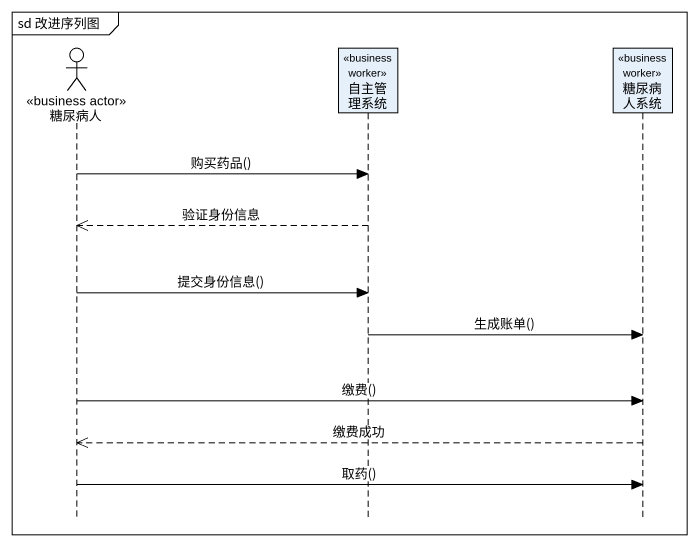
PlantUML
@startuml
mainframe sd 改进序列图
hide footbox
actor 糖尿病人 <<business actor>>
participant 自主管理系统 <<business worker>>
participant 糖尿病人系统 <<business worker>>

糖尿病人 -> 自主管理系统 : 购买药品()
自主管理系统 -->> 糖尿病人 : 验证身份信息
糖尿病人 -> 自主管理系统 : 提交身份信息()
自主管理系统 -> 糖尿病人系统 : 生成账单()
糖尿病人 -> 糖尿病人系统 : 缴费()
糖尿病人系统 -->> 糖尿病人 : 缴费成功
糖尿病人 -> 糖尿病人系统 : 取药()
@enduml
